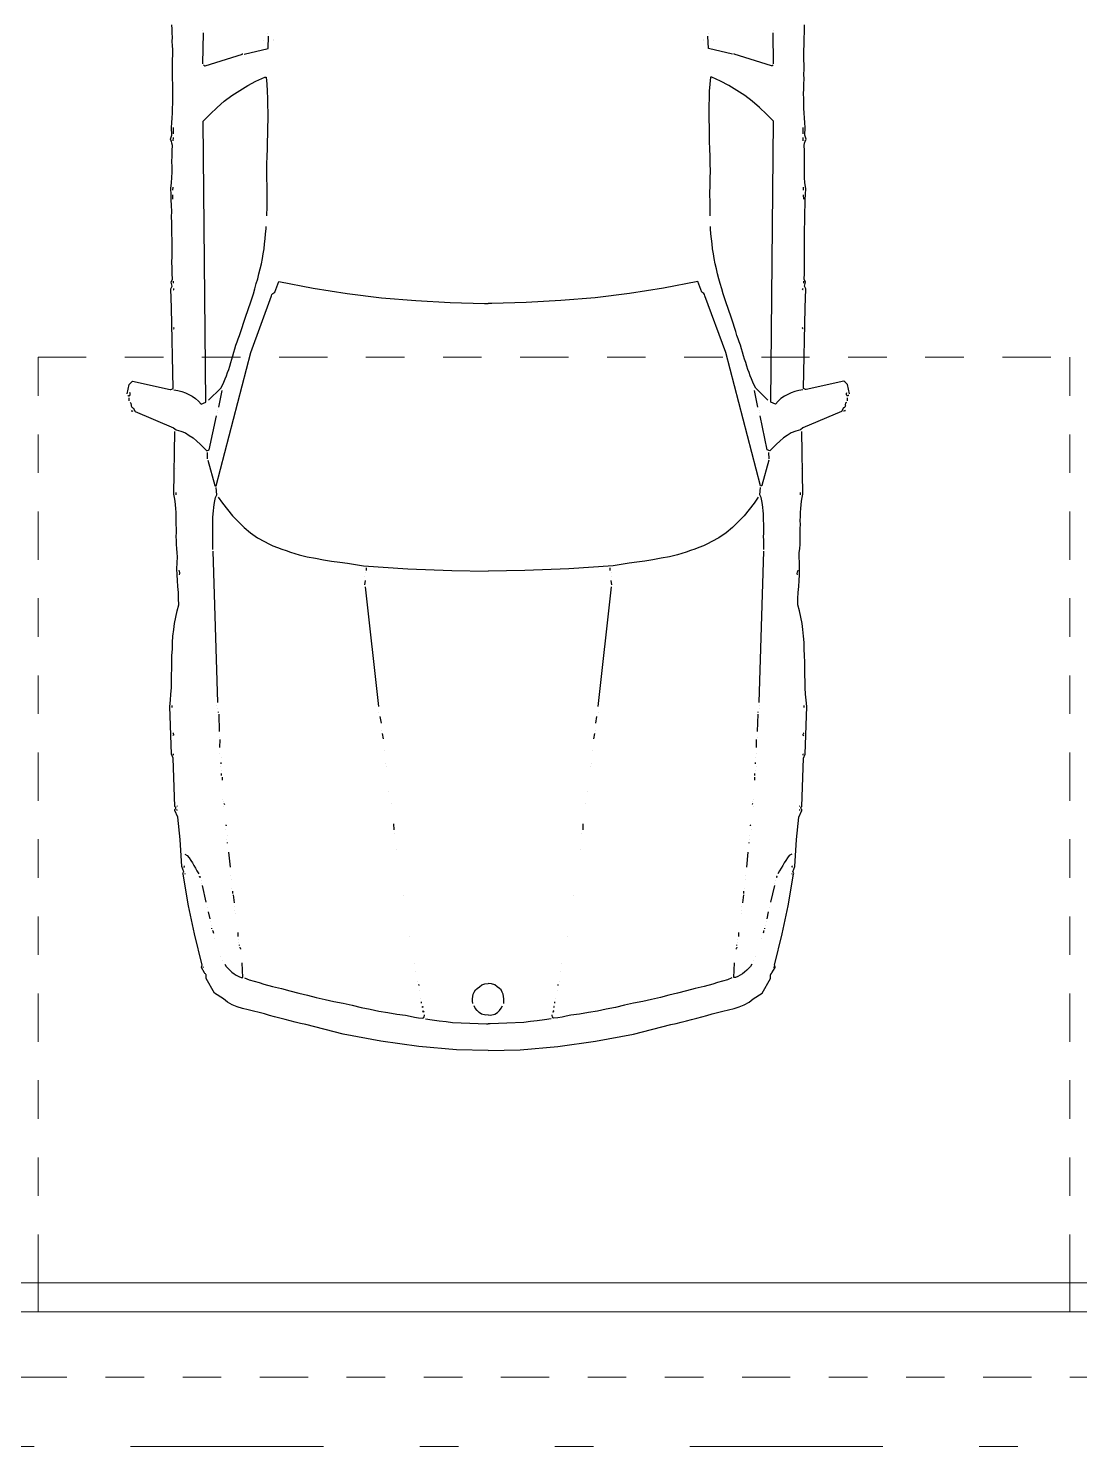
# Model space of a CAD drawing. Header units: metres. Extents: x -183 to 1639, y -350 to 198.
# Drawn here: x 712.584 to 715.309, y -288.958 to -285.28 of the extents above; entities that cross this region are included whole.
import ezdxf

# ---------------------------------------------------------------- set-up
doc = ezdxf.new("R2010")
doc.units = ezdxf.units.M
doc.header["$MEASUREMENT"] = 0
doc.linetypes.add('DIVIDE', pattern=[1.25, 0.5, -0.25, 0, -0.25, 0, -0.25])
doc.layers.add('--plocha-drevo', color=3, linetype='Continuous', lineweight=35, plot=False)
for name, color, linetype in [('dveře', 3, 'Continuous'), ('SCHODY', 3, 'Continuous'), ('stafaz', 254, 'Continuous')]:
    doc.layers.add(name, color=color, linetype=linetype)

# ---------------------------------------------------------------- blocks, each defined once
blk = doc.blocks.new('BMW5cpud')
for points in [[(1.7237, 0.9286), (1.7221, 0.9271), (1.7213, 0.9263), (1.7197, 0.9263), (1.718, 0.9255), (1.7164, 0.9255), (1.7148, 0.9256), (1.7132, 0.9248), (1.7108, 0.924), (1.7107, 0.9232), (1.7099, 0.9225), (1.7091, 0.9217), (1.7091, 0.9209), (1.7001, 0.9154), (1.6573, 0.8156), (1.6524, 0.8093), (1.6489, 0.7973), (1.6447, 0.7853), (1.6381, 0.775), (1.6315, 0.7654), (1.6232, 0.7559), (1.615, 0.7472), (1.6068, 0.7385), (1.5978, 0.7298), (1.6009, 0.7233), (1.6891, 0.7049)], [(1.702, 0.9258), (1.7019, 0.9242), (1.7019, 0.9234), (1.7011, 0.9218), (1.7011, 0.921)], [(1.7052, 0.9266), (1.7052, 0.9266)], [(1.7278, 0.931), (1.7358, 0.9308)], [(1.7415, 0.9347), (1.7415, 0.9339), (1.7415, 0.9331), (1.7407, 0.9323), (1.7407, 0.9307), (1.7414, 0.9291), (1.7438, 0.9283), (1.7463, 0.9282), (1.7495, 0.929)], [(1.7456, 0.9363), (1.7696, 0.931), (1.772, 0.9294), (1.7744, 0.9269), (1.7767, 0.9244), (1.7783, 0.922), (1.7572, 0.8243), (1.7572, 0.8226), (1.758, 0.8202), (1.7587, 0.8186), (1.7595, 0.817), (1.9687, 0.8212), (2.0178, 0.8227), (2.025, 0.8194), (2.0355, 0.8224), (2.0435, 0.819), (2.058, 0.8196), (2.0724, 0.8193), (2.0869, 0.8199), (2.1022, 0.8196), (2.1167, 0.8193), (2.1312, 0.8198), (2.1456, 0.8196), (2.1601, 0.8201), (2.1746, 0.8199), (2.1899, 0.8204), (2.2044, 0.8209), (2.2188, 0.8207), (2.2341, 0.8212), (2.2486, 0.8217), (2.2631, 0.8223), (2.2784, 0.8228), (2.2928, 0.8209), (2.3065, 0.8199), (2.321, 0.8196), (2.3346, 0.8194), (2.3483, 0.8199), (2.362, 0.8197), (2.3765, 0.8194), (2.3901, 0.8184), (2.3958, 0.8199), (2.4006, 0.8214), (2.4039, 0.8229), (2.4063, 0.8237), (2.4167, 0.8203), (2.4368, 0.8215), (2.4489, 0.8205), (2.4617, 0.8195), (2.4738, 0.8184), (2.4866, 0.8182), (2.4987, 0.818), (2.5116, 0.8178), (2.5236, 0.8175), (2.5365, 0.8181), (2.5494, 0.8179), (2.5615, 0.8185), (2.5743, 0.8182), (2.5872, 0.8188), (2.5993, 0.8186), (2.6121, 0.8183), (2.625, 0.8181), (2.6379, 0.8179), (2.6491, 0.8185), (2.6596, 0.8191), (2.6709, 0.8189), (2.6813, 0.8195), (2.6918, 0.8193), (2.7023, 0.8199)], [(0.0433, 0), (0.0448, 0.0824), (0.0531, 0.1804), (0.0669, 0.2783), (0.0856, 0.3761), (0.1099, 0.473), (0.1133, 0.4866), (0.116, 0.5002), (0.1195, 0.5139), (0.1229, 0.5266), (0.1264, 0.5403), (0.1299, 0.5539), (0.1333, 0.5667), (0.1376, 0.5803), (0.141, 0.5939), (0.1445, 0.6083), (0.148, 0.6227), (0.1515, 0.6371), (0.1557, 0.6507), (0.1616, 0.6635), (0.1683, 0.6762), (0.1765, 0.6865), (0.1914, 0.7096), (0.2296, 0.7314), (0.2393, 0.7313), (0.2401, 0.732), (0.2417, 0.7328), (0.2425, 0.7344), (0.2442, 0.7352), (0.258, 0.7438), (0.2596, 0.7438), (0.2604, 0.7429), (0.262, 0.7429), (0.2644, 0.7421), (0.3452, 0.7615), (0.4179, 0.7771), (0.5002, 0.7908), (0.5018, 0.7916), (0.5034, 0.7908), (0.505, 0.79), (0.5066, 0.7891), (0.5203, 0.7945), (0.5904, 0.7989), (0.6476, 0.8051), (0.6655, 0.8128), (0.6671, 0.8127), (0.6679, 0.8127), (0.6695, 0.8111), (0.6711, 0.8103), (0.6726, 0.8102), (0.6735, 0.811), (0.6751, 0.8118), (0.6759, 0.8126), (0.8007, 0.8167), (0.8112, 0.8214), (0.9352, 0.8256), (0.9512, 0.8237), (0.9673, 0.8226), (0.9834, 0.8215), (1.0002, 0.8211), (1.0163, 0.8209), (1.0332, 0.8205), (1.0501, 0.8202), (1.067, 0.8199), (1.0839, 0.8188), (1.1007, 0.8185), (1.1176, 0.8174), (1.1345, 0.8155), (1.1505, 0.8136), (1.1665, 0.8101), (1.1826, 0.8066), (1.1986, 0.8023), (1.2147, 0.8028), (1.2308, 0.8033), (1.2461, 0.8046), (1.2614, 0.8059), (1.2767, 0.8065), (1.292, 0.807), (1.3072, 0.8067), (1.3233, 0.8056), (1.3338, 0.8062), (1.3443, 0.8077), (1.3547, 0.8083), (1.3652, 0.8081), (1.3757, 0.8087), (1.3861, 0.8085), (1.3965, 0.8083), (1.407, 0.8089), (1.4175, 0.8087), (1.4279, 0.8093), (1.4376, 0.8092), (1.4481, 0.8098), (1.4578, 0.8112), (1.4674, 0.8118), (1.4771, 0.8133), (1.486, 0.8155), (1.6484, 0.8126)], [(0.8087, 0.8158), (0.8087, 0.8158), (0.8103, 0.8158), (0.8111, 0.8158), (0.8119, 0.8157)], [(0.8666, 0.818), (0.8658, 0.8172), (0.865, 0.8172), (0.8634, 0.8164), (0.8626, 0.8156), (0.8626, 0.8156), (0.861, 0.8156), (0.8602, 0.8165), (0.8586, 0.8173)], [(0.9326, 0.8192), (0.9343, 0.8191), (0.935, 0.8191), (0.9367, 0.8191), (0.9374, 0.8191)], [(1.5527, 0.8111), (1.5527, 0.8111)], [(1.7563, 0.8154), (1.7545, 0.805), (1.7519, 0.7946), (1.7485, 0.785), (1.7443, 0.7762), (1.7393, 0.7675), (1.7335, 0.7587), (1.7269, 0.7516), (1.7188, 0.7445), (1.7242, 0.7324), (2.453, 0.7392), (2.4712, 0.7212), (2.4886, 0.7031), (2.5043, 0.6844), (2.5192, 0.6648), (2.5325, 0.6444), (2.545, 0.6233), (2.5567, 0.6022), (2.5668, 0.5795), (2.5667, 0.5786), (2.5667, 0.5771), (2.5667, 0.5762), (2.5667, 0.5762), (2.549, 0.5742), (2.5304, 0.5729), (2.5119, 0.5724), (2.4942, 0.5719), (2.4749, 0.5715), (2.4564, 0.5718), (2.4379, 0.5722), (2.4186, 0.5725), (2.4001, 0.5728), (2.3808, 0.5732), (2.3615, 0.5743), (2.3423, 0.5747), (2.3237, 0.575), (2.3044, 0.5746), (2.2851, 0.5741), (2.2666, 0.5737), (2.2578, 0.5738), (2.2489, 0.574), (2.2409, 0.5741), (2.232, 0.5743), (2.224, 0.5744), (2.2152, 0.5746), (2.2071, 0.5747)], [(1.9147, 0.8158), (1.9147, 0.815), (1.9163, 0.8141), (1.9171, 0.8149), (1.9179, 0.8157)], [(2.0153, 0.8163), (2.0153, 0.8155), (2.0169, 0.8147), (2.0177, 0.8155), (2.0185, 0.8163)], [(2.0378, 0.8167), (2.037, 0.8168), (2.0354, 0.8168), (2.0346, 0.8168), (2.033, 0.8168)], [(2.251, 0.8177), (2.2614, 0.8175)], [(2.2735, 0.8173), (2.2815, 0.8171)], [(2.4022, 0.8165), (2.4102, 0.8164)], [(2.4198, 0.8162), (2.4367, 0.8159)], [(0.5017, 0.7868), (0.5017, 0.7868), (0.5009, 0.7868), (0.5001, 0.7868), (0.5001, 0.7868)], [(0.5524, 0.7867), (0.5482, 0.7803), (0.5425, 0.7756), (0.536, 0.7709), (0.5295, 0.767), (0.523, 0.7631), (0.5157, 0.7592), (0.5084, 0.7553), (0.501, 0.7506)], [(0.5186, 0.7889), (0.5186, 0.7881), (0.5202, 0.7873), (0.521, 0.7881), (0.5219, 0.7889)], [(0.6678, 0.8079), (0.6678, 0.8079), (0.667, 0.8071), (0.6654, 0.8071), (0.6654, 0.8071)], [(0.6774, 0.8077), (0.6774, 0.8077), (0.6766, 0.8069), (0.6758, 0.807), (0.6758, 0.807)], [(1.2886, 0.8022), (1.2854, 0.8015), (1.283, 0.8007), (1.2798, 0.8), (1.2766, 0.8009)], [(1.4842, 0.8091), (1.4859, 0.8091), (1.4867, 0.8091), (1.4883, 0.8091), (1.4899, 0.809)], [(0.2595, 0.7389), (0.2595, 0.7389), (0.2587, 0.739), (0.2579, 0.739), (0.2579, 0.739)], [(0.4711, 0.7415), (0.4275, 0.7319)], [(0.4751, 0.7422), (0.4751, 0.7422)], [(0.4832, 0.7445), (0.4832, 0.7445)], [(0.4945, 0.7475), (0.4938, 0.7475), (0.4929, 0.7468), (0.4921, 0.7468), (0.4913, 0.7468), (0.4921, 0.7476), (0.4929, 0.7484), (0.4938, 0.7484), (0.4945, 0.7475)], [(2.5986, 0.7381), (2.5978, 0.7374), (2.597, 0.7366), (2.5962, 0.7358), (2.5961, 0.7342), (2.6265, 0.6371), (2.6285, 0.6371)], [(2.6018, 0.7397), (2.6822, 0.7382)], [(2.6887, 0.7397), (2.6887, 0.7397)], [(0.3322, 0.7094), (0.3322, 0.7094)], [(0.354, 0.7155), (0.3532, 0.7139), (0.3516, 0.7131), (0.3499, 0.7131), (0.3475, 0.7124)], [(0.3581, 0.717), (0.3581, 0.717), (0.3588, 0.717), (0.3597, 0.717), (0.3597, 0.717)], [(0.3677, 0.7185), (0.3677, 0.7185)], [(0.3766, 0.7199), (0.3766, 0.7199)], [(0.4024, 0.7259), (0.3847, 0.7222)], [(0.413, 0.7289), (0.413, 0.7289)], [(0.9152, 0.6988), (0.8701, 0.6972)], [(0.9192, 0.6996), (0.9192, 0.6996), (0.92, 0.6996), (0.9208, 0.6995), (0.9208, 0.6995)], [(0.9297, 0.7018), (0.9297, 0.7018)], [(0.937, 0.7041), (0.937, 0.7041)], [(1.3377, 0.7137), (0.945, 0.7015)], [(1.4782, 0.6998), (1.462, 0.6889), (1.4456, 0.6763), (1.4293, 0.6629), (1.4138, 0.6479), (1.399, 0.6329), (1.385, 0.6163), (1.3726, 0.598), (1.3626, 0.5797), (1.3568, 0.5685), (1.3518, 0.5582), (1.3475, 0.5462), (1.3433, 0.535), (1.3391, 0.5238), (1.3349, 0.5126), (1.3314, 0.5014), (1.328, 0.4902), (1.3228, 0.4694), (1.3192, 0.4477), (1.3156, 0.4269), (1.312, 0.4061), (1.3092, 0.3852), (1.3065, 0.3651), (1.3036, 0.3443), (1.3001, 0.3234), (1.2923, 0.2085), (1.2878, 0.0944), (1.2861, 0)], [(1.3417, 0.7144), (1.3498, 0.7142), (1.3586, 0.7141), (1.3667, 0.7139), (1.3755, 0.7138), (1.3836, 0.7144), (1.3916, 0.7143), (1.4005, 0.7141), (1.4085, 0.714), (1.4174, 0.7138), (1.4254, 0.7137), (1.4343, 0.7135), (1.4423, 0.7126), (1.4511, 0.7116), (1.4591, 0.7106), (1.468, 0.7089), (1.4768, 0.7071), (1.4784, 0.7063), (1.4807, 0.7054), (1.4823, 0.7046), (1.4839, 0.7038), (1.5025, 0.7058)], [(1.5736, 0.7271), (1.5082, 0.7089), (1.5074, 0.709), (1.5074, 0.7082), (1.5073, 0.7073), (1.5073, 0.7057), (1.8532, 0.6158), (2.0002, 0.5616), (2.0034, 0.5608), (2.0057, 0.5583), (2.0081, 0.5559), (2.0097, 0.5534), (2.0368, 0.5432), (2.0199, 0.4543), (2.0063, 0.3661), (1.995, 0.277), (1.9878, 0.1878), (1.9829, 0.0986), (1.9804, 0.0094), (1.9804, 0)], [(1.5769, 0.7278), (1.5938, 0.7275)], [(1.6963, 0.7023), (1.6963, 0.7023)], [(1.7035, 0.7022), (1.7035, 0.7022)], [(1.7115, 0.6988), (1.7548, 0.69)], [(1.7297, 0.725), (1.7605, 0.6931), (1.7684, 0.6889), (1.7756, 0.6856), (1.7844, 0.6822), (1.7924, 0.6788), (1.8012, 0.6763), (1.8092, 0.6729), (1.8179, 0.6703), (1.8268, 0.6677), (1.8356, 0.6644), (1.8443, 0.6618), (1.854, 0.6592), (1.8627, 0.6566), (1.8716, 0.654), (1.8803, 0.6507), (1.8883, 0.6481), (1.8971, 0.6447), (1.9075, 0.6413), (1.9179, 0.6379), (1.9291, 0.6345), (1.9395, 0.6311), (1.9499, 0.6277), (1.9595, 0.6243), (1.9699, 0.6209), (1.9795, 0.6175), (1.9923, 0.6133), (2.005, 0.609), (2.0179, 0.6055), (2.0315, 0.6013), (2.0443, 0.5978), (2.0571, 0.5944), (2.0699, 0.5917), (2.0827, 0.5883), (2.0963, 0.5856), (2.1092, 0.5838), (2.122, 0.5811), (2.1348, 0.5801), (2.1477, 0.5782), (2.1605, 0.5772), (2.1734, 0.5762), (2.1798, 0.576)], [(0.2666, 0.6833), (0.2609, 0.6794), (0.2559, 0.6747), (0.251, 0.6699), (0.2461, 0.6644), (0.242, 0.6588), (0.2378, 0.6533), (0.2345, 0.6469), (0.232, 0.6405), (0.2319, 0.6389), (0.2319, 0.6381), (0.2319, 0.6365), (0.2319, 0.6365), (0.2705, 0.6382)], [(0.2755, 0.688), (0.2755, 0.688)], [(0.286, 0.6934), (0.286, 0.6934)], [(0.4496, 0.6623), (0.4512, 0.6622), (0.4528, 0.6622), (0.4536, 0.6622), (0.456, 0.6621)], [(0.4641, 0.6644), (0.4641, 0.6644)], [(0.4874, 0.6664), (0.4874, 0.6664)], [(0.4963, 0.667), (0.4963, 0.667)], [(0.5568, 0.6732), (0.5181, 0.6691)], [(0.5801, 0.676), (0.5801, 0.676), (0.5817, 0.676), (0.5825, 0.676), (0.5825, 0.676)], [(0.5898, 0.6774), (0.5898, 0.6774)], [(0.5994, 0.6772), (0.5994, 0.6772)], [(0.6172, 0.6817), (0.6172, 0.6817)], [(0.6285, 0.6807), (0.6285, 0.6807), (0.6268, 0.68), (0.626, 0.6792), (0.6252, 0.6792)], [(0.6744, 0.6863), (0.6744, 0.6863)], [(0.6833, 0.6854), (0.6833, 0.6854), (0.6824, 0.6846), (0.6808, 0.6838), (0.6808, 0.6838)], [(0.6881, 0.6861), (0.6881, 0.6861)], [(0.6946, 0.6884), (0.6946, 0.6884)], [(0.7517, 0.6897), (0.7437, 0.6899)], [(0.7558, 0.6913), (0.7574, 0.6913), (0.759, 0.6912), (0.7598, 0.6912), (0.7614, 0.6912)], [(0.7686, 0.6927), (0.7686, 0.6927)], [(0.7783, 0.6949), (0.7783, 0.6949)], [(0.7863, 0.6923), (0.7863, 0.6923), (0.7879, 0.6923), (0.7888, 0.6923), (0.7896, 0.6923)], [(0.8032, 0.692), (0.8032, 0.692)], [(0.8129, 0.6959), (0.8129, 0.6959)], [(0.829, 0.6956), (0.8491, 0.6952)], [(0.8556, 0.6975), (0.8556, 0.6975)], [(0.231, 0.6317), (0.226, 0.6197), (0.2225, 0.6069), (0.2191, 0.5941), (0.2148, 0.5821), (0.2088, 0.5597), (0.2035, 0.5364), (0.1975, 0.514), (0.1914, 0.4908), (0.1862, 0.4684), (0.1802, 0.446), (0.1749, 0.4228), (0.1697, 0.4003), (0.1652, 0.3763), (0.16, 0.353), (0.1547, 0.3298), (0.1503, 0.3058), (0.145, 0.2833), (0.1414, 0.2601), (0.137, 0.2368), (0.1341, 0.2143), (0.1323, 0.2023), (0.1297, 0.1911), (0.1279, 0.1807), (0.1269, 0.1703), (0.1277, 0.1678), (0.13, 0.1661), (0.1332, 0.1653), (0.1357, 0.1653)], [(0.3109, 0.6439), (0.3101, 0.6439), (0.3084, 0.6431), (0.3076, 0.6423), (0.306, 0.6424)], [(0.3149, 0.6446), (0.3149, 0.6446), (0.3157, 0.6446), (0.3165, 0.6446), (0.3165, 0.6446)], [(0.323, 0.6469), (0.323, 0.6469)], [(0.331, 0.6467), (0.331, 0.6467)], [(0.3488, 0.6488), (0.3383, 0.649)], [(0.3988, 0.656), (0.3988, 0.656)], [(0.4068, 0.6574), (0.4068, 0.6574)], [(0.4157, 0.6572), (0.4157, 0.6572)], [(0.4463, 0.6615), (0.4262, 0.6587)], [(2.6265, 0.6331), (2.6414, 0.5709), (2.6736, 0.5695)], [(2.6613, 0.5576), (2.6613, 0.5576)], [(2.6633, 0.5833), (2.6633, 0.5833)], [(2.6653, 0.5576), (2.6653, 0.5576)], [(2.68, 0.5718), (2.68, 0.5718)], [(1.2453, 0.3188), (0.935, 0.2842)], [(1.2501, 0.3203), (1.2621, 0.3185)], [(1.271, 0.3199), (1.271, 0.3199)], [(1.2814, 0.3181), (1.2814, 0.3181)], [(1.2879, 0.3156), (1.2894, 0.3156), (1.291, 0.3155), (1.2919, 0.3155), (1.2943, 0.3155)], [(0.7149, 0.2577), (0.7149, 0.2577)], [(0.7785, 0.2646), (0.7785, 0.2646)], [(0.7866, 0.2668), (0.7866, 0.2668)], [(0.8213, 0.2694), (0.8213, 0.2694)], [(0.8648, 0.275), (0.8511, 0.2729)], [(0.8737, 0.2781), (0.8737, 0.2781)], [(0.9091, 0.2807), (0.8914, 0.2778)], [(0.9197, 0.2845), (0.9197, 0.2845)], [(0.5633, 0.2379), (0.5633, 0.2379)], [(0.6068, 0.2427), (0.6068, 0.2427)], [(0.631, 0.2455), (0.6149, 0.245)], [(0.6834, 0.2518), (0.6834, 0.2518)], [(0.2479, 0.1882), (0.2479, 0.1882)], [(0.2688, 0.191), (0.2688, 0.191)], [(0.3374, 0.2042), (0.3374, 0.2042)], [(0.4447, 0.22), (0.4447, 0.22)], [(0.1251, 0.163), (0.1224, 0.1454), (0.1197, 0.1269), (0.1177, 0.1093), (0.1158, 0.0924), (0.1134, 0.0482), (0.1118, 0.0048), (0.1118, 0)], [(0.1454, 0.1699), (0.1454, 0.1699), (0.1445, 0.1683), (0.1429, 0.1675), (0.1429, 0.1675), (0.1421, 0.1684), (0.1429, 0.1691), (0.1446, 0.1699), (0.1454, 0.1699)], [(0.1559, 0.1705), (0.1559, 0.1705), (0.1566, 0.1705), (0.1566, 0.1705), (0.1566, 0.1705), (0.1566, 0.1697), (0.155, 0.1697), (0.1542, 0.1705), (0.1559, 0.1705)], [(0.1655, 0.1727), (0.1655, 0.1727), (0.1672, 0.1727), (0.168, 0.1727), (0.1687, 0.1727)], [(0.1769, 0.1749), (0.1769, 0.1749)], [(0.1986, 0.1786), (0.1986, 0.1786)], [(0.2139, 0.1807), (0.2139, 0.1807), (0.2131, 0.1799), (0.2115, 0.18), (0.2115, 0.18)], [(0.2221, 0.1838), (0.2221, 0.1838)], [(0.135, 0), (0.1344, 0.006), (0.137, 0.0172), (0.1411, 0.0236), (0.1468, 0.0291), (0.1526, 0.0338), (0.1591, 0.0369)], [(0.1647, 0.0401), (0.1704, 0.0407), (0.1768, 0.0406), (0.1832, 0.0397), (0.1888, 0.0388), (0.1944, 0.0363), (0.2, 0.033), (0.204, 0.0289), (0.2079, 0.0232), (0.2134, 0.0166), (0.2156, 0.0086), (0.2162, 0)], [(0.0433, 0), (0.0448, -0.0824), (0.0531, -0.1804), (0.0669, -0.2783), (0.0856, -0.3761), (0.1099, -0.473), (0.1133, -0.4866), (0.116, -0.5002), (0.1195, -0.5139), (0.1229, -0.5266), (0.1264, -0.5403), (0.1299, -0.5539), (0.1333, -0.5667), (0.1376, -0.5803), (0.141, -0.5939), (0.1445, -0.6083), (0.148, -0.6227), (0.1515, -0.6371), (0.1557, -0.6507), (0.1616, -0.6635), (0.1683, -0.6762), (0.1765, -0.6865), (0.1914, -0.7096), (0.2296, -0.7314), (0.2393, -0.7313), (0.2401, -0.732), (0.2417, -0.7328), (0.2425, -0.7344), (0.2442, -0.7352), (0.258, -0.7438), (0.2596, -0.7438), (0.2604, -0.7429), (0.262, -0.7429), (0.2644, -0.7421), (0.3452, -0.7615), (0.4179, -0.7771), (0.5002, -0.7908), (0.5018, -0.7916), (0.5034, -0.7908), (0.505, -0.79), (0.5066, -0.7891), (0.5203, -0.7945), (0.5904, -0.7989), (0.6476, -0.8051), (0.6655, -0.8128), (0.6671, -0.8127), (0.6679, -0.8127), (0.6695, -0.8111), (0.6711, -0.8103), (0.6726, -0.8102), (0.6735, -0.811), (0.6751, -0.8118), (0.6759, -0.8126), (0.8007, -0.8167), (0.8112, -0.8214), (0.9352, -0.8256), (0.9512, -0.8237), (0.9673, -0.8226), (0.9834, -0.8215), (1.0002, -0.8211), (1.0163, -0.8209), (1.0332, -0.8205), (1.0501, -0.8202), (1.067, -0.8199), (1.0839, -0.8188), (1.1007, -0.8185), (1.1176, -0.8174), (1.1345, -0.8155), (1.1505, -0.8136), (1.1665, -0.8101), (1.1826, -0.8066), (1.1986, -0.8023), (1.2147, -0.8028), (1.2308, -0.8033), (1.2461, -0.8046), (1.2614, -0.8059), (1.2767, -0.8065), (1.292, -0.807), (1.3072, -0.8067), (1.3233, -0.8056), (1.3338, -0.8062), (1.3443, -0.8077), (1.3547, -0.8083), (1.3652, -0.8081), (1.3757, -0.8087), (1.3861, -0.8085), (1.3965, -0.8083), (1.407, -0.8089), (1.4175, -0.8087), (1.4279, -0.8093), (1.4376, -0.8092), (1.4481, -0.8098), (1.4578, -0.8112), (1.4674, -0.8118), (1.4771, -0.8133), (1.486, -0.8155), (1.6484, -0.8126)], [(0.1251, -0.163), (0.1224, -0.1454), (0.1197, -0.1269), (0.1177, -0.1093), (0.1158, -0.0924), (0.1134, -0.0482), (0.1118, -0.0048), (0.1118, 0)], [(0.135, 0), (0.1344, -0.006), (0.137, -0.0172), (0.1411, -0.0236), (0.1468, -0.0291), (0.1526, -0.0338), (0.1591, -0.0369)], [(0.1647, -0.0401), (0.1704, -0.0407), (0.1768, -0.0406), (0.1832, -0.0397), (0.1888, -0.0388), (0.1944, -0.0363), (0.2, -0.033), (0.204, -0.0289), (0.2079, -0.0232), (0.2134, -0.0166), (0.2156, -0.0086), (0.2162, 0)], [(1.4782, -0.6998), (1.462, -0.6889), (1.4456, -0.6763), (1.4293, -0.6629), (1.4138, -0.6479), (1.399, -0.6329), (1.385, -0.6163), (1.3726, -0.598), (1.3626, -0.5797), (1.3568, -0.5685), (1.3518, -0.5582), (1.3475, -0.5462), (1.3433, -0.535), (1.3391, -0.5238), (1.3349, -0.5126), (1.3314, -0.5014), (1.328, -0.4902), (1.3228, -0.4694), (1.3192, -0.4477), (1.3156, -0.4269), (1.312, -0.4061), (1.3092, -0.3852), (1.3065, -0.3651), (1.3036, -0.3443), (1.3001, -0.3234), (1.2923, -0.2085), (1.2878, -0.0944), (1.2861, 0)], [(1.5736, -0.7271), (1.5082, -0.7089), (1.5074, -0.709), (1.5074, -0.7082), (1.5073, -0.7073), (1.5073, -0.7057), (1.8532, -0.6158), (2.0002, -0.5616), (2.0034, -0.5608), (2.0057, -0.5583), (2.0081, -0.5559), (2.0097, -0.5534), (2.0368, -0.5432), (2.0199, -0.4543), (2.0063, -0.3661), (1.995, -0.277), (1.9878, -0.1878), (1.9829, -0.0986), (1.9804, -0.0094), (1.9804, 0)], [(0.231, -0.6317), (0.226, -0.6197), (0.2225, -0.6069), (0.2191, -0.5941), (0.2148, -0.5821), (0.2088, -0.5597), (0.2035, -0.5364), (0.1975, -0.514), (0.1914, -0.4908), (0.1862, -0.4684), (0.1802, -0.446), (0.1749, -0.4228), (0.1697, -0.4003), (0.1652, -0.3763), (0.16, -0.353), (0.1547, -0.3298), (0.1503, -0.3058), (0.145, -0.2833), (0.1414, -0.2601), (0.137, -0.2368), (0.1341, -0.2143), (0.1323, -0.2023), (0.1297, -0.1911), (0.1279, -0.1807), (0.1269, -0.1703), (0.1277, -0.1678), (0.13, -0.1661), (0.1332, -0.1653), (0.1357, -0.1653)], [(0.1454, -0.1699), (0.1454, -0.1699), (0.1445, -0.1683), (0.1429, -0.1675), (0.1429, -0.1675), (0.1421, -0.1684), (0.1429, -0.1691), (0.1446, -0.1699), (0.1454, -0.1699)], [(0.1559, -0.1705), (0.1559, -0.1705), (0.1566, -0.1705), (0.1566, -0.1705), (0.1566, -0.1705), (0.1566, -0.1697), (0.155, -0.1697), (0.1542, -0.1705), (0.1559, -0.1705)], [(0.1655, -0.1727), (0.1655, -0.1727), (0.1672, -0.1727), (0.168, -0.1727), (0.1687, -0.1727)], [(0.1769, -0.1749), (0.1769, -0.1749)], [(0.1986, -0.1786), (0.1986, -0.1786)], [(0.2139, -0.1807), (0.2139, -0.1807), (0.2131, -0.1799), (0.2115, -0.18), (0.2115, -0.18)], [(0.2221, -0.1838), (0.2221, -0.1838)], [(0.2479, -0.1882), (0.2479, -0.1882)], [(0.2688, -0.191), (0.2688, -0.191)], [(0.3374, -0.2042), (0.3374, -0.2042)], [(0.4447, -0.22), (0.4447, -0.22)], [(0.5633, -0.2379), (0.5633, -0.2379)], [(0.6068, -0.2427), (0.6068, -0.2427)], [(0.631, -0.2455), (0.6149, -0.245)], [(0.6834, -0.2518), (0.6834, -0.2518)], [(0.7149, -0.2577), (0.7149, -0.2577)], [(0.7785, -0.2646), (0.7785, -0.2646)], [(0.7866, -0.2668), (0.7866, -0.2668)], [(0.8213, -0.2694), (0.8213, -0.2694)], [(0.8648, -0.275), (0.8511, -0.2729)], [(0.8737, -0.2781), (0.8737, -0.2781)], [(0.9091, -0.2807), (0.8914, -0.2778)], [(0.9197, -0.2845), (0.9197, -0.2845)], [(1.2453, -0.3188), (0.935, -0.2842)], [(1.2501, -0.3203), (1.2621, -0.3185)], [(1.271, -0.3199), (1.271, -0.3199)], [(1.2814, -0.3181), (1.2814, -0.3181)], [(1.2879, -0.3156), (1.2894, -0.3156), (1.291, -0.3155), (1.2919, -0.3155), (1.2943, -0.3155)], [(1.7563, -0.8154), (1.7545, -0.805), (1.7519, -0.7946), (1.7485, -0.785), (1.7443, -0.7762), (1.7393, -0.7675), (1.7335, -0.7587), (1.7269, -0.7516), (1.7188, -0.7445), (1.7242, -0.7324), (2.453, -0.7392), (2.4712, -0.7212), (2.4886, -0.7031), (2.5043, -0.6844), (2.5192, -0.6648), (2.5325, -0.6444), (2.545, -0.6233), (2.5567, -0.6022), (2.5668, -0.5795), (2.5667, -0.5786), (2.5667, -0.5771), (2.5667, -0.5762), (2.5667, -0.5762), (2.549, -0.5742), (2.5304, -0.5729), (2.5119, -0.5724), (2.4942, -0.5719), (2.4749, -0.5715), (2.4564, -0.5718), (2.4379, -0.5722), (2.4186, -0.5725), (2.4001, -0.5728), (2.3808, -0.5732), (2.3615, -0.5743), (2.3423, -0.5747), (2.3237, -0.575), (2.3044, -0.5746), (2.2851, -0.5741), (2.2666, -0.5737), (2.2578, -0.5738), (2.2489, -0.574), (2.2409, -0.5741), (2.232, -0.5743), (2.224, -0.5744), (2.2152, -0.5746), (2.2071, -0.5747)], [(1.7297, -0.725), (1.7605, -0.6931), (1.7684, -0.6889), (1.7756, -0.6856), (1.7844, -0.6822), (1.7924, -0.6788), (1.8012, -0.6763), (1.8092, -0.6729), (1.8179, -0.6703), (1.8268, -0.6677), (1.8356, -0.6644), (1.8443, -0.6618), (1.854, -0.6592), (1.8627, -0.6566), (1.8716, -0.654), (1.8803, -0.6507), (1.8883, -0.6481), (1.8971, -0.6447), (1.9075, -0.6413), (1.9179, -0.6379), (1.9291, -0.6345), (1.9395, -0.6311), (1.9499, -0.6277), (1.9595, -0.6243), (1.9699, -0.6209), (1.9795, -0.6175), (1.9923, -0.6133), (2.005, -0.609), (2.0179, -0.6055), (2.0315, -0.6013), (2.0443, -0.5978), (2.0571, -0.5944), (2.0699, -0.5917), (2.0827, -0.5883), (2.0963, -0.5856), (2.1092, -0.5838), (2.122, -0.5811), (2.1348, -0.5801), (2.1477, -0.5782), (2.1605, -0.5772), (2.1734, -0.5762), (2.1798, -0.576)], [(2.6265, -0.6331), (2.6414, -0.5709), (2.6736, -0.5695)], [(2.6613, -0.5576), (2.6613, -0.5576)], [(2.6633, -0.5833), (2.6633, -0.5833)], [(2.6653, -0.5576), (2.6653, -0.5576)], [(2.68, -0.5718), (2.68, -0.5718)], [(0.2666, -0.6833), (0.2609, -0.6794), (0.2559, -0.6747), (0.251, -0.6699), (0.2461, -0.6644), (0.242, -0.6588), (0.2378, -0.6533), (0.2345, -0.6469), (0.232, -0.6405), (0.2319, -0.6389), (0.2319, -0.6381), (0.2319, -0.6365), (0.2319, -0.6365), (0.2705, -0.6382)], [(0.3109, -0.6439), (0.3101, -0.6439), (0.3084, -0.6431), (0.3076, -0.6423), (0.306, -0.6424)], [(0.3149, -0.6446), (0.3149, -0.6446), (0.3157, -0.6446), (0.3165, -0.6446), (0.3165, -0.6446)], [(0.323, -0.6469), (0.323, -0.6469)], [(0.331, -0.6467), (0.331, -0.6467)], [(0.3488, -0.6488), (0.3383, -0.649)], [(0.3988, -0.656), (0.3988, -0.656)], [(0.4068, -0.6574), (0.4068, -0.6574)], [(0.4157, -0.6572), (0.4157, -0.6572)], [(0.4463, -0.6615), (0.4262, -0.6587)], [(2.5986, -0.7381), (2.5978, -0.7374), (2.597, -0.7366), (2.5962, -0.7358), (2.5961, -0.7342), (2.6265, -0.6371), (2.6285, -0.6371)], [(0.2755, -0.688), (0.2755, -0.688)], [(0.286, -0.6934), (0.286, -0.6934)], [(0.4496, -0.6623), (0.4512, -0.6622), (0.4528, -0.6622), (0.4536, -0.6622), (0.456, -0.6621)], [(0.4641, -0.6644), (0.4641, -0.6644)], [(0.4874, -0.6664), (0.4874, -0.6664)], [(0.4963, -0.667), (0.4963, -0.667)], [(0.5568, -0.6732), (0.5181, -0.6691)], [(0.5801, -0.676), (0.5801, -0.676), (0.5817, -0.676), (0.5825, -0.676), (0.5825, -0.676)], [(0.5898, -0.6774), (0.5898, -0.6774)], [(0.5994, -0.6772), (0.5994, -0.6772)], [(0.6172, -0.6817), (0.6172, -0.6817)], [(0.6285, -0.6807), (0.6285, -0.6807), (0.6268, -0.68), (0.626, -0.6792), (0.6252, -0.6792)], [(0.6744, -0.6863), (0.6744, -0.6863)], [(0.6833, -0.6854), (0.6833, -0.6854), (0.6824, -0.6846), (0.6808, -0.6838), (0.6808, -0.6838)], [(0.6881, -0.6861), (0.6881, -0.6861)], [(0.6946, -0.6884), (0.6946, -0.6884)], [(0.7517, -0.6897), (0.7437, -0.6899)], [(0.7558, -0.6913), (0.7574, -0.6913), (0.759, -0.6912), (0.7598, -0.6912), (0.7614, -0.6912)], [(0.7686, -0.6927), (0.7686, -0.6927)], [(0.7783, -0.6949), (0.7783, -0.6949)], [(0.7863, -0.6923), (0.7863, -0.6923), (0.7879, -0.6923), (0.7888, -0.6923), (0.7896, -0.6923)], [(0.8032, -0.692), (0.8032, -0.692)], [(0.8129, -0.6959), (0.8129, -0.6959)], [(0.829, -0.6956), (0.8491, -0.6952)], [(0.8556, -0.6975), (0.8556, -0.6975)], [(0.9152, -0.6988), (0.8701, -0.6972)], [(1.7115, -0.6988), (1.7548, -0.69)], [(0.3322, -0.7094), (0.3322, -0.7094)], [(0.354, -0.7155), (0.3532, -0.7139), (0.3516, -0.7131), (0.3499, -0.7131), (0.3475, -0.7124)], [(0.3581, -0.717), (0.3581, -0.717), (0.3588, -0.717), (0.3597, -0.717), (0.3597, -0.717)], [(0.3677, -0.7185), (0.3677, -0.7185)], [(0.3766, -0.7199), (0.3766, -0.7199)], [(0.4024, -0.7259), (0.3847, -0.7222)], [(0.413, -0.7289), (0.413, -0.7289)], [(0.4711, -0.7415), (0.4275, -0.7319)], [(0.9192, -0.6996), (0.9192, -0.6996), (0.92, -0.6996), (0.9208, -0.6995), (0.9208, -0.6995)], [(0.9297, -0.7018), (0.9297, -0.7018)], [(0.937, -0.7041), (0.937, -0.7041)], [(1.3377, -0.7137), (0.945, -0.7015)], [(1.3417, -0.7144), (1.3498, -0.7142), (1.3586, -0.7141), (1.3667, -0.7139), (1.3755, -0.7138), (1.3836, -0.7144), (1.3916, -0.7143), (1.4005, -0.7141), (1.4085, -0.714), (1.4174, -0.7138), (1.4254, -0.7137), (1.4343, -0.7135), (1.4423, -0.7126), (1.4511, -0.7116), (1.4591, -0.7106), (1.468, -0.7089), (1.4768, -0.7071), (1.4784, -0.7063), (1.4807, -0.7054), (1.4823, -0.7046), (1.4839, -0.7038), (1.5025, -0.7058)], [(1.5769, -0.7278), (1.5938, -0.7275)], [(1.7237, -0.9286), (1.7221, -0.9271), (1.7213, -0.9263), (1.7197, -0.9263), (1.718, -0.9255), (1.7164, -0.9255), (1.7148, -0.9256), (1.7132, -0.9248), (1.7108, -0.924), (1.7107, -0.9232), (1.7099, -0.9225), (1.7091, -0.9217), (1.7091, -0.9209), (1.7001, -0.9154), (1.6573, -0.8156), (1.6524, -0.8093), (1.6489, -0.7973), (1.6447, -0.7853), (1.6381, -0.775), (1.6315, -0.7654), (1.6232, -0.7559), (1.615, -0.7472), (1.6068, -0.7385), (1.5978, -0.7298), (1.6009, -0.7233), (1.6891, -0.7049)], [(1.6963, -0.7023), (1.6963, -0.7023)], [(1.7035, -0.7022), (1.7035, -0.7022)], [(0.2595, -0.7389), (0.2595, -0.7389), (0.2587, -0.739), (0.2579, -0.739), (0.2579, -0.739)], [(0.4751, -0.7422), (0.4751, -0.7422)], [(0.4832, -0.7445), (0.4832, -0.7445)], [(0.4945, -0.7475), (0.4938, -0.7475), (0.4929, -0.7468), (0.4921, -0.7468), (0.4913, -0.7468), (0.4921, -0.7476), (0.4929, -0.7484), (0.4938, -0.7484), (0.4945, -0.7475)], [(0.5524, -0.7867), (0.5482, -0.7803), (0.5425, -0.7756), (0.536, -0.7709), (0.5295, -0.767), (0.523, -0.7631), (0.5157, -0.7592), (0.5084, -0.7553), (0.501, -0.7506)], [(2.6018, -0.7397), (2.6822, -0.7382)], [(2.6887, -0.7397), (2.6887, -0.7397)], [(0.5017, -0.7868), (0.5017, -0.7868), (0.5009, -0.7868), (0.5001, -0.7868), (0.5001, -0.7868)], [(0.5186, -0.7889), (0.5186, -0.7881), (0.5202, -0.7873), (0.521, -0.7881), (0.5219, -0.7889)], [(0.6678, -0.8079), (0.6678, -0.8079), (0.667, -0.8071), (0.6654, -0.8071), (0.6654, -0.8071)], [(0.6774, -0.8077), (0.6774, -0.8077), (0.6766, -0.8069), (0.6758, -0.807), (0.6758, -0.807)], [(1.2886, -0.8022), (1.2854, -0.8015), (1.283, -0.8007), (1.2798, -0.8), (1.2766, -0.8009)], [(1.4842, -0.8091), (1.4859, -0.8091), (1.4867, -0.8091), (1.4883, -0.8091), (1.4899, -0.809)], [(0.8087, -0.8158), (0.8087, -0.8158), (0.8103, -0.8158), (0.8111, -0.8158), (0.8119, -0.8157)], [(0.8666, -0.818), (0.8658, -0.8172), (0.865, -0.8172), (0.8634, -0.8164), (0.8626, -0.8156), (0.8626, -0.8156), (0.861, -0.8156), (0.8602, -0.8165), (0.8586, -0.8173)], [(0.9326, -0.8192), (0.9343, -0.8191), (0.935, -0.8191), (0.9367, -0.8191), (0.9374, -0.8191)], [(1.5527, -0.8111), (1.5527, -0.8111)], [(1.7456, -0.9363), (1.7696, -0.931), (1.772, -0.9294), (1.7744, -0.9269), (1.7767, -0.9244), (1.7783, -0.922), (1.7572, -0.8243), (1.7572, -0.8226), (1.758, -0.8202), (1.7587, -0.8186), (1.7595, -0.817), (1.9687, -0.8212), (2.0178, -0.8227), (2.025, -0.8194), (2.0355, -0.8224), (2.0435, -0.819), (2.058, -0.8196), (2.0724, -0.8193), (2.0869, -0.8199), (2.1022, -0.8196), (2.1167, -0.8193), (2.1312, -0.8198), (2.1456, -0.8196), (2.1601, -0.8201), (2.1746, -0.8199), (2.1899, -0.8204), (2.2044, -0.8209), (2.2188, -0.8207), (2.2341, -0.8212), (2.2486, -0.8217), (2.2631, -0.8223), (2.2784, -0.8228), (2.2928, -0.8209), (2.3065, -0.8199), (2.321, -0.8196), (2.3346, -0.8194), (2.3483, -0.8199), (2.362, -0.8197), (2.3765, -0.8194), (2.3901, -0.8184), (2.3958, -0.8199), (2.4006, -0.8214), (2.4039, -0.8229), (2.4063, -0.8237), (2.4167, -0.8203), (2.4368, -0.8215), (2.4489, -0.8205), (2.4617, -0.8195), (2.4738, -0.8184), (2.4866, -0.8182), (2.4987, -0.818), (2.5116, -0.8178), (2.5236, -0.8175), (2.5365, -0.8181), (2.5494, -0.8179), (2.5615, -0.8185), (2.5743, -0.8182), (2.5872, -0.8188), (2.5993, -0.8186), (2.6121, -0.8183), (2.625, -0.8181), (2.6379, -0.8179), (2.6491, -0.8185), (2.6596, -0.8191), (2.6709, -0.8189), (2.6813, -0.8195), (2.6918, -0.8193), (2.7023, -0.8199)], [(1.9147, -0.8158), (1.9147, -0.815), (1.9163, -0.8141), (1.9171, -0.8149), (1.9179, -0.8157)], [(2.0153, -0.8163), (2.0153, -0.8155), (2.0169, -0.8147), (2.0177, -0.8155), (2.0185, -0.8163)], [(2.0378, -0.8167), (2.037, -0.8168), (2.0354, -0.8168), (2.0346, -0.8168), (2.033, -0.8168)], [(2.251, -0.8177), (2.2614, -0.8175)], [(2.2735, -0.8173), (2.2815, -0.8171)], [(2.4022, -0.8165), (2.4102, -0.8164)], [(2.4198, -0.8162), (2.4367, -0.8159)], [(1.702, -0.9258), (1.7019, -0.9242), (1.7019, -0.9234), (1.7011, -0.9218), (1.7011, -0.921)], [(1.7052, -0.9266), (1.7052, -0.9266)], [(1.7278, -0.931), (1.7358, -0.9308)], [(1.7415, -0.9347), (1.7415, -0.9339), (1.7415, -0.9331), (1.7407, -0.9323), (1.7407, -0.9307), (1.7414, -0.9291), (1.7438, -0.9283), (1.7463, -0.9282), (1.7495, -0.929)]]:
    blk.add_lwpolyline(points)

msp = doc.modelspace()

# ---------------------------------------------------------------- linework, layer by layer
at = {"layer": '--plocha-drevo', "linetype": 'DIVIDE', "lineweight": 0}
msp.add_lwpolyline([(711.4194, -281.0579), (722.0494, -281.0579), (722.0494, -288.9579), (711.4194, -288.9579)], close=True, dxfattribs=at)
at = {"layer": 'dveře', "linetype": 'Continuous', "lineweight": 0}
for p, q in [((712.5594, -288.5329), (718.0594, -288.5329)), ((712.6094, -288.5329), (712.6094, -288.6079)), ((715.2844, -288.5329), (715.2844, -288.6079)), ((712.5594, -288.6079), (718.0394, -288.6079))]:
    msp.add_line(p, q, dxfattribs=at)
at = {"layer": 'SCHODY', "linetype": 'DIVIDE', "lineweight": 0, "ltscale": 0.25}
for p, q in [((712.6094, -288.5329), (712.6094, -286.1329)), ((712.6094, -286.1329), (715.2844, -286.1329)), ((715.2844, -288.5329), (715.2844, -286.1329)), ((712.5594, -288.7779), (720.0594, -288.7779))]:
    msp.add_line(p, q, dxfattribs=at)

# ---------------------------------------------------------------- block references
at = {"layer": 'stafaz', "linetype": 'Continuous', "lineweight": 0, "rotation": 90}
msp.add_blockref('BMW5cpud', (713.7766, -287.9735), dxfattribs=at)

doc.saveas('drawing.dxf')
